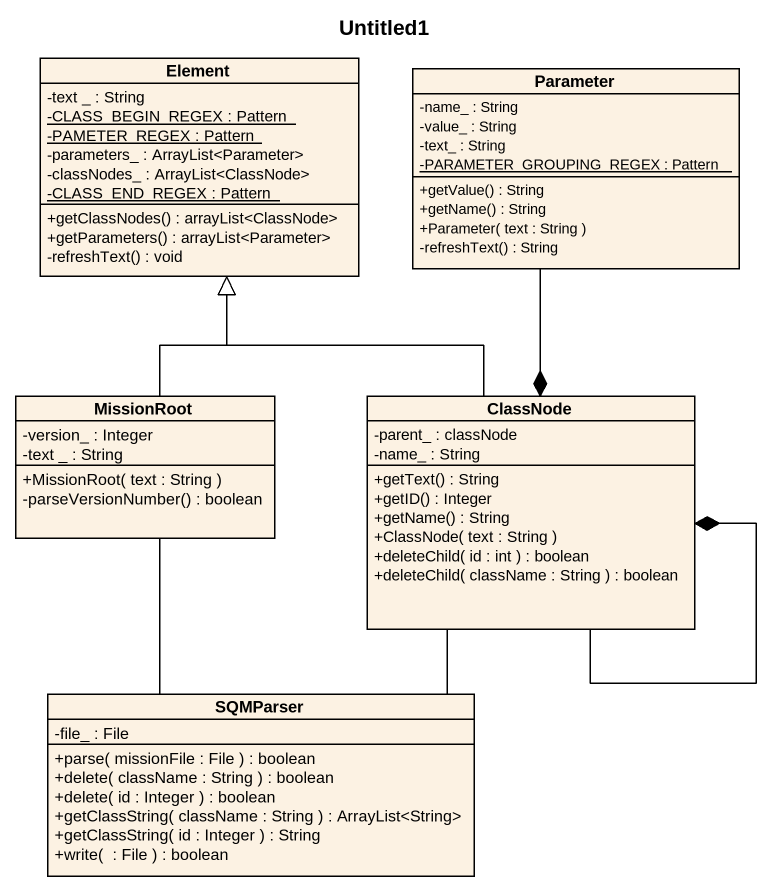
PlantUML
@startuml
title Untitled1
hide circle
hide empty members
skinparam classAttributeIconSize 0
class Element {
  -text _ : String
  {static} -CLASS_BEGIN_REGEX : Pattern
  {static} -PAMETER_REGEX : Pattern
  -parameters_ : ArrayList<Parameter>
  -classNodes_ : ArrayList<ClassNode>
  {static} -CLASS_END_REGEX : Pattern
  +getClassNodes() : arrayList<ClassNode>
  +getParameters() : arrayList<Parameter>
  -refreshText() : void
}
class Parameter {
  -name_ : String
  -value_ : String
  -text_ : String
  {static} -PARAMETER_GROUPING_REGEX : Pattern
  +getValue() : String
  +getName() : String
  +Parameter( text : String )
  -refreshText() : String
}
class MissionRoot {
  -version_ : Integer
  -text _ : String
  +MissionRoot( text : String )
  -parseVersionNumber() : boolean
}
class ClassNode {
  -parent_ : classNode
  -name_ : String
  +getText() : String
  +getID() : Integer
  +getName() : String
  +ClassNode( text : String )
  +deleteChild( id : int ) : boolean
  +deleteChild( className : String ) : boolean
}
class SQMParser {
  -file_ : File
  +parse( missionFile : File ) : boolean
  +delete( className : String ) : boolean
  +delete( id : Integer ) : boolean
  +getClassString( className : String ) : ArrayList<String>
  +getClassString( id : Integer ) : String
  +write(  : File ) : boolean
}
MissionRoot -up-|> Element
ClassNode -up-|> Element
ClassNode *-up- Parameter
ClassNode *-- ClassNode
SQMParser -up- MissionRoot
SQMParser -up- ClassNode
@enduml
